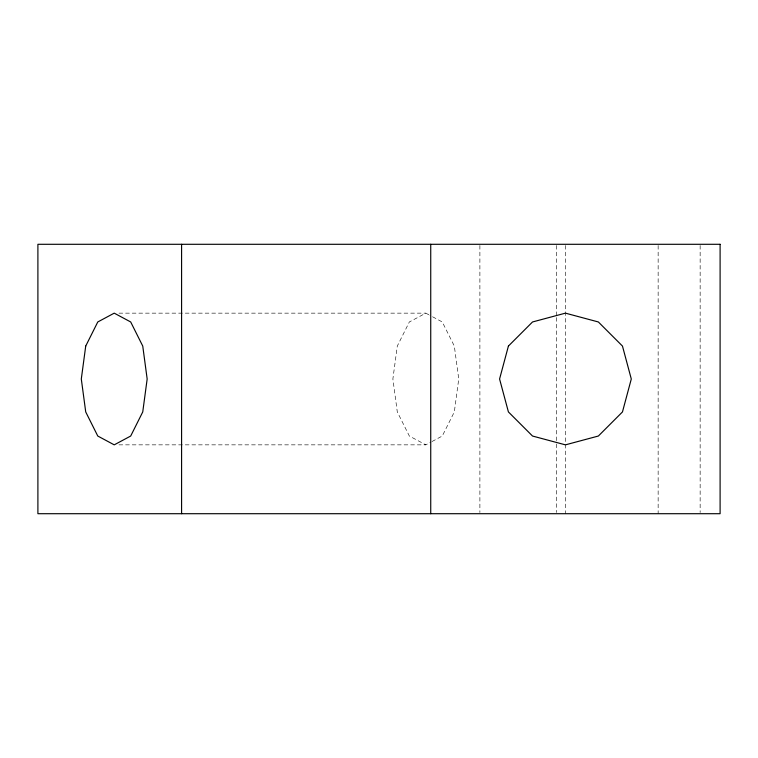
<?xml version="1.0" encoding="UTF-8"?>
<svg xmlns="http://www.w3.org/2000/svg" width="758" height="758" viewBox="0 0 758 758"><rect width="100%" height="100%" fill="white"/><g stroke="black" fill="none" stroke-linecap="round" stroke-linejoin="round"><path stroke-width="0.57" stroke-dasharray="3.79 2.84" d="M428.895 314.797L425.806 313.149L409.348 321.97L397.296 346.074L392.881 379L397.296 411.926L409.348 436.03L425.806 444.851L430.951 442.094M431.984 441.544L442.274 436.03L454.326 411.926L458.742 379L454.326 346.074L442.274 321.97L429.928 315.347M118.959 313.149L425.806 313.149M118.959 444.851L425.806 444.851M700.146 245.478L700.146 512.522M658.143 245.478L658.143 513.706M565.44 245.478L565.44 513.706M556.457 245.478L556.457 316.37M556.457 317.555L556.457 442.805M556.457 443.989L556.457 512.522M479.89 245.478L479.89 512.522"/><path stroke-width="1.14" d="M430.734 244.294L430.734 513.706M181.588 244.294L181.588 513.706M85.72 346.074L81.305 379L85.72 411.926L97.773 436.03L114.231 444.851L130.698 436.03L142.75 411.926L147.166 379L142.75 346.074L130.698 321.97L114.231 313.149L97.773 321.97L85.72 346.074M508.41 346.074L499.579 379L508.41 411.926L532.514 436.03L565.44 444.851L598.365 436.03L622.47 411.926L631.291 379L622.47 346.074L598.365 321.97L565.44 313.149L532.514 321.97L508.41 346.074M720.1 244.294L37.9 244.294L37.9 513.706L720.1 513.706L720.1 244.294"/></g></svg>
